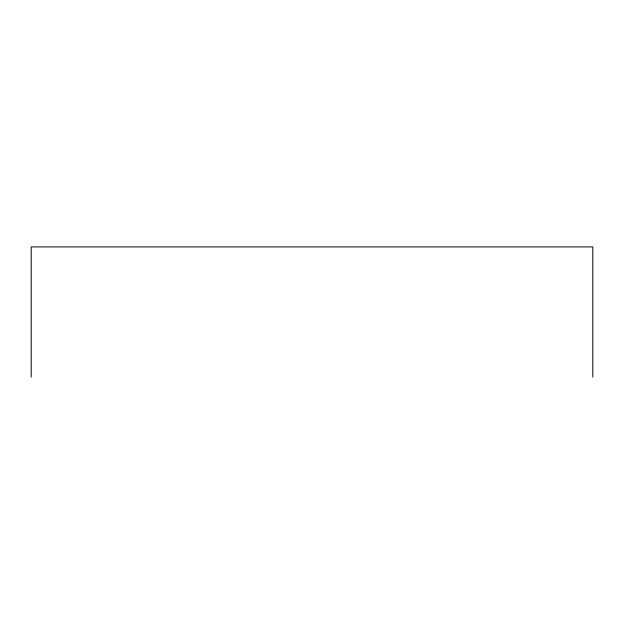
<?xml version="1.0" encoding="UTF-8"?>
<svg xmlns="http://www.w3.org/2000/svg" width="624" height="624" viewBox="0 0 624 624"><rect width="100%" height="100%" fill="white"/><g stroke="black" fill="none" stroke-linecap="round" stroke-linejoin="round"><path stroke-width="0.94" d="M592.8 377.091L592.8 246.909L31.2 246.909L31.2 377.091"/></g></svg>
